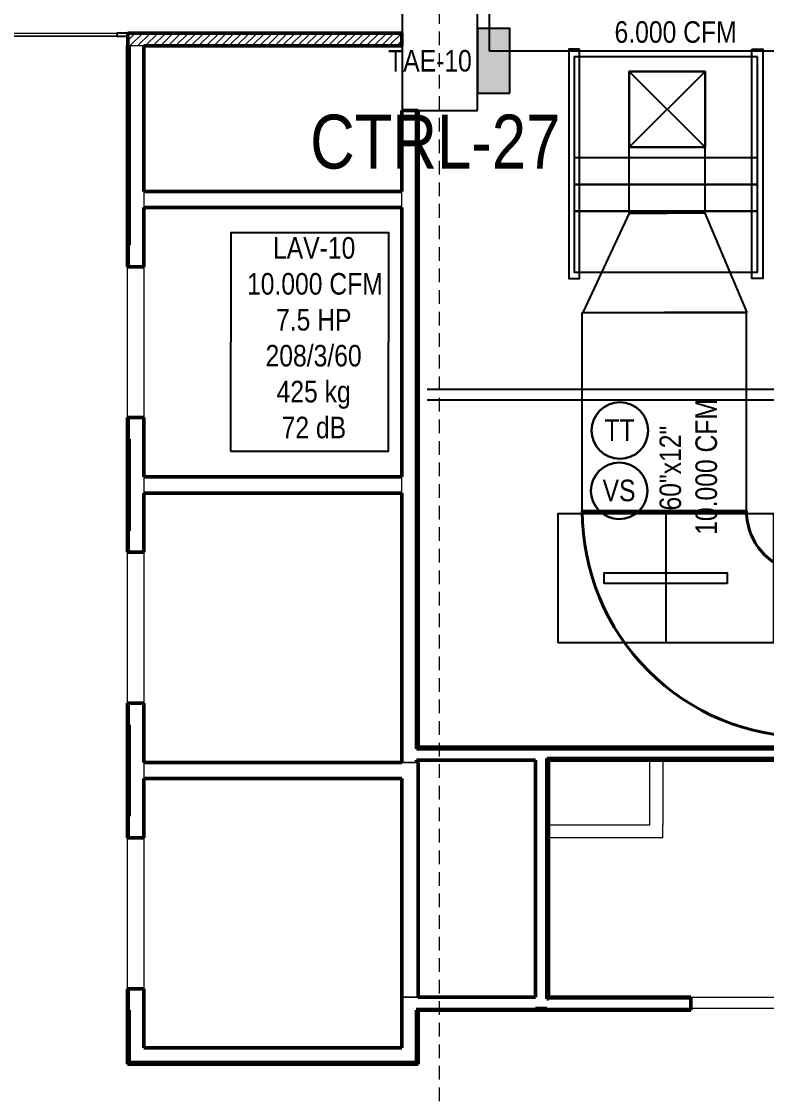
# Model space of a CAD drawing. Header units: inches. Extents: x -3 to 209, y -384 to 20.
# Drawn here: x 158.56 to 165.48, y -176.05 to -166.09 of the extents above; entities that cross this region are included whole.
import ezdxf

# ---------------------------------------------------------------- set-up
doc = ezdxf.new("R2010")
doc.units = ezdxf.units.IN
doc.header["$MEASUREMENT"] = 0
doc.linetypes.add('Grid Line', pattern=[0.022225, 0.0127, -0.003175, 0.003175, -0.003175])
doc.linetypes.add('Grid Line 1_2_', pattern=[0.022225, 0.0127, -0.003175, 0.003175, -0.003175])
for name, color, linetype in [('1-01 HVAC-01A -Equipos', 3, 'Continuous'), ('A-WALL', 253, 'Continuous'), ('BASE PLAN$0$NBS-HEAVY', 253, 'Continuous'), ('HVAC TEXTO CVV', 2, 'Continuous'), ('HVAC-Equipos', 3, 'Continuous'), ('HVAC-Extraccion', 114, 'Continuous'), ('HVAC-Suministro', 170, 'Continuous'), ('I-WALL', 1, 'Continuous'), ('NFF-FURN', 253, 'Continuous'), ('NFF-LIGHT', 253, 'Continuous')]:
    doc.layers.add(name, color=color, linetype=linetype)
for name, color, linetype, lineweight in [('A-GLAZ-CURT', 253, 'Continuous', 9), ('A-GLAZ-CWMG', 253, 'Continuous', 9), ('A-WALL-PATT', 253, 'Continuous', 50), ('HVAC -Textos Rejillas', 2, 'Continuous', 9), ('HVAC -Textos Suministro', 7, 'Continuous', 9), ('HVAC Suministro', 5, 'Continuous', 40), ('S-COLS', 6, 'Continuous', 13), ('S-GRID', 253, 'Continuous', 9), ('TUBO HVAC', 1, 'Continuous', 30)]:
    doc.layers.add(name, color=color, linetype=linetype, lineweight=lineweight)
doc.styles.add('Arial Narrow', font='ARIALN.TTF', dxfattribs={"height": 0.00295})

# ---------------------------------------------------------------- blocks, each defined once
blk = doc.blocks.new('UPAQ-02')
at = {"layer": '1-01 HVAC-01A -Equipos'}
for points in [[(-74852.8153, 50919.0231), (-74851.1153, 50919.0231), (-74851.1153, 50921.0231), (-74852.8153, 50921.0231)], [(-74852.8153, 50920.4564), (-74851.1153, 50920.4564), (-74851.1153, 50921.0231), (-74852.8153, 50921.0231)], [(-74852.8153, 50920.2094), (-74851.1153, 50920.2094), (-74851.1153, 50920.4564), (-74852.8153, 50920.4564)], [(-74852.8153, 50919.9625), (-74851.1153, 50919.9625), (-74851.1153, 50920.2094), (-74852.8153, 50920.2094)], [(-74852.3301, 50919.161), (-74851.6254, 50919.161), (-74851.6254, 50919.861), (-74852.3301, 50919.861)]]:
    blk.add_lwpolyline(points, close=True, dxfattribs=at)

msp = doc.modelspace()

# ---------------------------------------------------------------- hatches: boundary and pattern name
at = {"layer": 'HVAC-Equipos'}
h = msp.add_hatch(color=256, dxfattribs=at)
h.dxf.hatch_style = 1
h.paths.add_polyline_path([(163.0949, -166.157), (162.7949, -166.157), (162.7949, -166.757), (163.0949, -166.757)])

# ---------------------------------------------------------------- linework, layer by layer
at = {"layer": 'A-GLAZ-CURT', "lineweight": 18}
for p, q in [((159.4489, -166.2009), (157.9472, -166.2009)), ((159.4489, -166.2259), (159.4489, -166.2009)), ((157.9472, -166.2259), (159.4489, -166.2259))]:
    msp.add_line(p, q, dxfattribs=at)
at = {"layer": 'A-GLAZ-CWMG'}
for p, q in [((157.9472, -166.1984), (159.4489, -166.1984)), ((159.4489, -166.2284), (157.9472, -166.2284))]:
    msp.add_line(p, q, dxfattribs=at)
at = {"layer": 'A-GLAZ-CWMG', "lineweight": 25, "extrusion": (0, 0, -1)}
for p, q in [((159.5489, -166.1984), (159.4489, -166.1984)), ((159.4489, -166.1984), (159.4489, -166.2284)), ((159.5489, -166.2284), (159.5489, -166.1984)), ((159.4489, -166.2284), (159.5489, -166.2284))]:
    msp.add_line(p, q, dxfattribs=at)
at = {"layer": 'A-WALL', "lineweight": 50}
for p, q in [((162.0939, -166.198), (159.5489, -166.198)), ((159.5489, -166.198), (159.5489, -166.318)), ((162.0939, -166.318), (162.0939, -166.198)), ((159.5638, -166.318), (159.5488, -166.318)), ((159.5488, -166.318), (159.5488, -168.1676)), ((159.5489, -166.318), (159.5639, -166.318)), ((159.5638, -168.1676), (159.5638, -166.318)), ((159.5639, -166.318), (159.5639, -167.8173)), ((159.6989, -166.318), (162.0939, -166.318)), ((159.6989, -167.6673), (159.6989, -166.318)), ((162.0939, -166.9175), (162.0939, -167.6673)), ((162.2289, -166.9175), (162.0939, -166.9175)), ((162.2289, -172.8421), (162.2289, -166.9175)), ((162.2439, -166.9175), (162.2289, -166.9175)), ((162.2289, -166.9175), (162.2289, -172.8421)), ((162.2439, -172.8271), (162.2439, -166.9175)), ((162.0939, -167.6673), (159.6989, -167.6673)), ((159.5639, -167.8173), (159.5639, -168.1676)), ((159.6989, -167.8173), (162.0939, -167.8173)), ((159.6989, -168.3676), (159.6989, -167.8173)), ((162.0939, -167.8173), (162.0939, -170.3173)), ((159.5488, -168.1676), (159.5488, -168.3676)), ((159.5488, -168.3676), (159.5638, -168.3676)), ((159.5639, -168.3676), (159.6989, -168.3676)), ((159.5638, -169.7676), (159.5488, -169.7676)), ((159.5488, -169.7676), (159.5488, -169.9676)), ((159.6989, -169.7676), (159.5639, -169.7676)), ((159.6989, -170.3173), (159.6989, -169.7676)), ((159.5488, -169.9676), (159.5488, -170.8176)), ((159.5638, -170.8176), (159.5638, -169.9676)), ((159.5639, -169.9676), (159.5639, -170.8176)), ((162.0939, -170.3173), (159.6989, -170.3173)), ((159.6989, -170.4673), (162.0939, -170.4673)), ((159.6989, -171.0176), (159.6989, -170.4673)), ((162.0939, -170.4673), (162.0939, -172.9673)), ((159.5488, -170.8176), (159.5488, -171.0176)), ((159.5488, -171.0176), (159.5638, -171.0176)), ((159.5639, -171.0176), (159.6989, -171.0176)), ((159.5638, -172.4176), (159.5488, -172.4176)), ((159.5488, -172.4176), (159.5488, -172.6176)), ((159.6989, -172.4176), (159.5639, -172.4176)), ((159.6989, -172.9673), (159.6989, -172.4176)), ((159.5488, -172.6176), (159.5488, -173.4675)), ((159.5638, -173.4675), (159.5638, -172.6176)), ((159.5639, -172.6176), (159.5639, -173.4675)), ((163.4399, -172.8421), (162.2289, -172.8421)), ((162.2289, -172.8421), (162.2439, -172.8421)), ((168.5252, -172.8271), (162.2439, -172.8271)), ((162.2439, -172.8421), (168.5102, -172.8421)), ((165.6896, -172.8421), (163.4399, -172.8421)), ((162.0939, -172.9673), (159.6989, -172.9673)), ((162.2289, -172.9673), (162.2289, -172.9471)), ((162.2289, -172.9471), (163.3349, -172.9471)), ((162.2439, -172.9673), (162.2289, -172.9673)), ((162.2439, -175.1473), (162.2439, -172.9673)), ((163.3349, -172.9471), (163.3349, -175.1473)), ((163.4399, -172.9471), (163.4399, -172.9321)), ((163.4399, -172.9321), (165.6896, -172.9321)), ((165.6896, -172.9321), (163.4399, -172.9321)), ((163.4399, -172.9321), (163.4399, -172.9471)), ((163.4399, -175.1623), (163.4399, -172.9471)), ((163.4399, -172.9471), (163.4399, -175.1623)), ((163.4549, -172.9471), (165.6746, -172.9471)), ((163.4549, -175.1473), (163.4549, -172.9471)), ((159.6989, -173.1173), (162.0939, -173.1173)), ((159.6989, -173.6675), (159.6989, -173.1173)), ((162.0939, -173.1173), (162.0939, -175.1473)), ((159.5488, -173.4675), (159.5488, -173.6675)), ((159.5488, -173.6675), (159.5638, -173.6675)), ((159.5639, -173.6675), (159.6989, -173.6675)), ((159.5488, -175.0675), (159.5488, -175.2675)), ((159.5638, -175.0675), (159.5488, -175.0675)), ((159.6989, -175.0675), (159.5639, -175.0675)), ((159.6989, -175.6175), (159.6989, -175.0675)), ((162.0939, -175.1473), (162.0939, -175.6175)), ((163.3349, -175.1473), (162.2439, -175.1473)), ((163.4549, -175.1623), (163.4399, -175.1623)), ((163.4399, -175.1623), (163.4549, -175.1623)), ((164.7745, -175.1473), (163.4549, -175.1473)), ((164.7745, -175.1623), (164.7745, -175.1473)), ((164.7745, -175.2523), (164.7745, -175.1623)), ((159.5488, -175.2675), (159.5488, -175.7675)), ((159.5638, -175.7525), (159.5638, -175.2675)), ((159.5639, -175.2675), (159.5639, -175.6175)), ((162.2289, -175.7525), (162.2289, -175.2673)), ((162.2289, -175.2673), (162.2289, -175.7525)), ((162.2289, -175.2673), (164.7745, -175.2673)), ((162.2439, -175.7525), (162.2439, -175.2523)), ((163.3349, -175.2523), (163.4399, -175.2523)), ((163.4399, -175.2523), (163.3349, -175.2523)), ((164.7745, -175.2673), (164.7745, -175.2523)), ((159.5639, -175.6175), (159.5639, -175.7525)), ((162.0939, -175.6175), (159.6989, -175.6175)), ((159.5488, -175.7675), (159.5638, -175.7675)), ((162.2289, -175.7525), (159.5638, -175.7525)), ((159.5638, -175.7675), (162.2439, -175.7675)), ((159.5639, -175.7525), (162.0939, -175.7525)), ((162.0939, -175.7525), (162.2289, -175.7525)), ((162.2439, -175.7675), (162.2439, -175.7525))]:
    msp.add_line(p, q, dxfattribs=at)
at = {"layer": 'A-WALL', "lineweight": 18}
for p, q in [((159.6989, -166.318), (159.5639, -166.318)), ((159.6989, -167.6673), (159.6989, -167.8173)), ((162.0939, -167.8173), (162.0939, -167.6673)), ((159.5488, -168.1676), (159.5638, -168.1676)), ((159.5638, -168.1676), (159.5488, -168.1676)), ((159.5638, -168.3676), (159.5638, -168.1676)), ((159.5639, -168.1676), (159.5639, -168.3676)), ((159.5638, -169.9676), (159.5638, -169.7676)), ((159.5639, -169.7676), (159.5639, -169.9676)), ((159.5638, -169.9676), (159.5488, -169.9676)), ((159.5488, -169.9676), (159.5638, -169.9676)), ((159.6989, -170.3173), (159.6989, -170.4673)), ((162.0939, -170.4673), (162.0939, -170.3173)), ((159.5488, -170.8176), (159.5638, -170.8176)), ((159.5638, -170.8176), (159.5488, -170.8176)), ((159.5638, -171.0176), (159.5638, -170.8176)), ((159.5639, -170.8176), (159.5639, -171.0176)), ((159.5638, -172.6176), (159.5638, -172.4176)), ((159.5639, -172.4176), (159.5639, -172.6176)), ((159.5638, -172.6176), (159.5488, -172.6176)), ((159.5488, -172.6176), (159.5638, -172.6176)), ((159.6989, -172.9673), (159.6989, -173.1173)), ((162.0939, -172.9673), (162.2289, -172.9673)), ((162.2289, -172.9673), (162.0939, -172.9673)), ((159.5488, -173.4675), (159.5638, -173.4675)), ((159.5638, -173.4675), (159.5488, -173.4675)), ((159.5638, -173.6675), (159.5638, -173.4675)), ((159.5639, -173.4675), (159.5639, -173.6675)), ((159.5638, -175.2675), (159.5638, -175.0675)), ((159.5639, -175.0675), (159.5639, -175.2675)), ((162.0939, -175.1473), (162.2289, -175.1473)), ((162.2289, -175.1473), (162.0939, -175.1473)), ((162.2439, -175.1473), (162.2289, -175.1473)), ((162.2289, -175.1473), (162.2439, -175.1473)), ((164.7745, -175.1623), (163.4549, -175.1623)), ((163.4549, -175.1623), (164.7745, -175.1623)), ((159.5638, -175.2675), (159.5488, -175.2675)), ((159.5488, -175.2675), (159.5638, -175.2675)), ((162.2289, -175.2523), (162.2439, -175.2523)), ((162.2439, -175.2523), (162.2289, -175.2523)), ((162.2289, -175.2523), (162.2289, -175.2673)), ((162.2439, -175.2523), (162.2289, -175.2523)), ((162.2289, -175.2523), (162.2289, -175.2673)), ((162.2439, -175.2523), (163.3349, -175.2523)), ((163.3349, -175.2523), (162.2439, -175.2523)), ((163.4399, -175.2523), (164.7745, -175.2523)), ((164.7745, -175.2523), (163.4399, -175.2523))]:
    msp.add_line(p, q, dxfattribs=at)
at = {"layer": 'A-WALL', "lineweight": 9}
for p, q in [((159.5488, -169.7676), (159.5488, -168.3676)), ((159.6989, -168.3676), (159.6989, -169.7676)), ((159.5488, -172.4176), (159.5488, -171.0176)), ((159.6989, -171.0176), (159.6989, -172.4176)), ((164.3949, -173.5471), (164.3949, -172.9471)), ((164.5149, -172.9471), (164.5149, -173.5471)), ((163.4549, -173.5471), (164.3949, -173.5471)), ((164.5149, -173.6671), (164.5149, -173.5471)), ((159.5488, -175.0675), (159.5488, -173.6675)), ((159.6989, -173.6675), (159.6989, -175.0675)), ((164.5149, -173.6671), (163.4549, -173.6671)), ((164.7745, -175.1473), (165.5745, -175.1473)), ((165.5745, -175.2523), (164.7745, -175.2523))]:
    msp.add_line(p, q, dxfattribs=at)
at = {"layer": 'A-WALL-PATT', "linetype": 'Continuous', "lineweight": 9}
for p, q in [((159.5489, -166.2682), (159.619, -166.198)), ((159.5698, -166.318), (159.6898, -166.198)), ((159.6405, -166.318), (159.7605, -166.198)), ((159.7112, -166.318), (159.8312, -166.198)), ((159.7819, -166.318), (159.9019, -166.198)), ((159.8526, -166.318), (159.9726, -166.198)), ((159.9233, -166.318), (160.0433, -166.198)), ((159.994, -166.318), (160.114, -166.198)), ((160.0647, -166.318), (160.1847, -166.198)), ((160.1354, -166.318), (160.2554, -166.198)), ((160.2062, -166.318), (160.3262, -166.198)), ((160.2769, -166.318), (160.3969, -166.198)), ((160.3476, -166.318), (160.4676, -166.198)), ((160.4183, -166.318), (160.5383, -166.198)), ((160.489, -166.318), (160.609, -166.198)), ((160.5597, -166.318), (160.6797, -166.198)), ((160.6304, -166.318), (160.7504, -166.198)), ((160.7011, -166.318), (160.8211, -166.198)), ((160.7718, -166.318), (160.8918, -166.198)), ((160.8425, -166.318), (160.9625, -166.198)), ((160.9133, -166.318), (161.0333, -166.198)), ((160.984, -166.318), (161.104, -166.198)), ((161.0547, -166.318), (161.1747, -166.198)), ((161.1254, -166.318), (161.2454, -166.198)), ((161.1961, -166.318), (161.3161, -166.198)), ((161.2668, -166.318), (161.3868, -166.198)), ((161.3375, -166.318), (161.4575, -166.198)), ((161.4082, -166.318), (161.5282, -166.198)), ((161.4789, -166.318), (161.5989, -166.198)), ((161.5497, -166.318), (161.6697, -166.198)), ((161.6204, -166.318), (161.7404, -166.198)), ((161.6911, -166.318), (161.8111, -166.198)), ((161.7618, -166.318), (161.8818, -166.198)), ((161.8325, -166.318), (161.9525, -166.198)), ((161.9032, -166.318), (162.0232, -166.198)), ((161.9739, -166.318), (162.0939, -166.1981)), ((162.0446, -166.318), (162.0939, -166.2688)), ((159.5488, -166.339), (159.5638, -166.324)), ((159.5488, -166.4098), (159.5638, -166.3948)), ((159.5488, -166.4805), (159.5638, -166.4655)), ((159.5488, -166.5512), (159.5638, -166.5362)), ((159.5488, -166.6219), (159.5638, -166.6069)), ((159.5488, -166.6926), (159.5638, -166.6776)), ((159.5488, -166.7633), (159.5638, -166.7483)), ((159.5488, -166.834), (159.5638, -166.819)), ((159.5488, -166.9047), (159.5638, -166.8897)), ((159.5488, -166.9754), (159.5638, -166.9604)), ((162.2289, -166.9823), (162.2439, -166.9673)), ((159.5488, -167.0462), (159.5638, -167.0312)), ((159.5488, -167.1169), (159.5638, -167.1019)), ((162.2289, -167.0531), (162.2439, -167.0381)), ((162.2289, -167.1238), (162.2439, -167.1088)), ((159.5488, -167.1876), (159.5638, -167.1726)), ((162.2289, -167.1945), (162.2439, -167.1795)), ((159.5488, -167.2583), (159.5638, -167.2433)), ((159.5488, -167.329), (159.5638, -167.314)), ((162.2289, -167.2652), (162.2439, -167.2502)), ((159.5488, -167.3997), (159.5638, -167.3847)), ((162.2289, -167.3359), (162.2439, -167.3209)), ((162.2289, -167.4066), (162.2439, -167.3916)), ((159.5488, -167.4704), (159.5638, -167.4554)), ((162.2289, -167.4773), (162.2439, -167.4623)), ((159.5488, -167.5411), (159.5638, -167.5261)), ((159.5488, -167.6118), (159.5638, -167.5968)), ((162.2289, -167.548), (162.2439, -167.533)), ((162.2289, -167.6187), (162.2439, -167.6037)), ((159.5488, -167.6826), (159.5638, -167.6676)), ((162.2289, -167.6895), (162.2439, -167.6745)), ((159.5488, -167.7533), (159.5638, -167.7383)), ((159.5488, -167.824), (159.5638, -167.809)), ((162.2289, -167.7602), (162.2439, -167.7452)), ((159.5488, -167.8947), (159.5638, -167.8797)), ((162.2289, -167.8309), (162.2439, -167.8159)), ((162.2289, -167.9016), (162.2439, -167.8866)), ((159.5488, -167.9654), (159.5638, -167.9504)), ((162.2289, -167.9723), (162.2439, -167.9573)), ((159.5488, -168.0361), (159.5638, -168.0211)), ((159.5488, -168.1068), (159.5638, -168.0918)), ((162.2289, -168.043), (162.2439, -168.028)), ((162.2289, -168.1137), (162.2439, -168.0987)), ((159.5488, -168.1775), (159.5587, -168.1676)), ((159.5587, -168.1676), (159.5638, -168.1625)), ((162.2289, -168.1844), (162.2439, -168.1694)), ((159.5488, -168.2482), (159.5638, -168.2332)), ((159.5488, -168.3189), (159.5638, -168.3039)), ((162.2289, -168.2551), (162.2439, -168.2401)), ((162.2289, -168.3259), (162.2439, -168.3109)), ((162.2289, -168.3966), (162.2439, -168.3816)), ((162.2289, -168.4673), (162.2439, -168.4523)), ((162.2289, -168.538), (162.2439, -168.523)), ((162.2289, -168.6087), (162.2439, -168.5937)), ((162.2289, -168.6794), (162.2439, -168.6644)), ((162.2289, -168.7501), (162.2439, -168.7351)), ((162.2289, -168.8208), (162.2439, -168.8058)), ((162.2289, -168.8915), (162.2439, -168.8765)), ((162.2289, -168.9622), (162.2439, -168.9472)), ((162.2289, -169.033), (162.2439, -169.018)), ((162.2289, -169.1037), (162.2439, -169.0887)), ((162.2289, -169.1744), (162.2439, -169.1594)), ((162.2289, -169.2451), (162.2439, -169.2301)), ((162.2289, -169.3158), (162.2439, -169.3008)), ((162.2289, -169.3865), (162.2439, -169.3715)), ((162.2289, -169.4572), (162.2439, -169.4422)), ((162.2289, -169.5279), (162.2439, -169.5129)), ((162.2289, -169.5986), (162.2439, -169.5836)), ((162.2289, -169.6694), (162.2439, -169.6544)), ((159.5488, -169.8039), (159.5638, -169.7889)), ((162.2289, -169.7401), (162.2439, -169.7251)), ((162.2289, -169.8108), (162.2439, -169.7958)), ((159.5488, -169.8746), (159.5638, -169.8596)), ((162.2289, -169.8815), (162.2439, -169.8665)), ((159.5488, -169.9453), (159.5638, -169.9303)), ((159.5488, -170.016), (159.5638, -170.001)), ((162.2289, -169.9522), (162.2439, -169.9372)), ((159.5488, -170.0867), (159.5638, -170.0717)), ((162.2289, -170.0229), (162.2439, -170.0079)), ((162.2289, -170.0936), (162.2439, -170.0786)), ((159.5488, -170.1574), (159.5638, -170.1424)), ((162.2289, -170.1643), (162.2439, -170.1493)), ((159.5488, -170.2281), (159.5638, -170.2131)), ((159.5488, -170.2988), (159.5638, -170.2838)), ((162.2289, -170.235), (162.2439, -170.22)), ((162.2289, -170.3057), (162.2439, -170.2907)), ((159.5488, -170.3696), (159.5638, -170.3546)), ((162.2289, -170.3765), (162.2439, -170.3615)), ((159.5488, -170.4403), (159.5638, -170.4253)), ((159.5488, -170.511), (159.5638, -170.496)), ((162.2289, -170.4472), (162.2439, -170.4322)), ((159.5488, -170.5817), (159.5638, -170.5667)), ((162.2289, -170.5179), (162.2439, -170.5029)), ((162.2289, -170.5886), (162.2439, -170.5736)), ((159.5488, -170.6524), (159.5638, -170.6374)), ((162.2289, -170.6593), (162.2439, -170.6443)), ((159.5488, -170.7231), (159.5638, -170.7081)), ((159.5488, -170.7938), (159.5638, -170.7788)), ((162.2289, -170.73), (162.2439, -170.715)), ((162.2289, -170.8007), (162.2439, -170.7857)), ((159.5488, -170.8645), (159.5638, -170.8495)), ((162.2289, -170.8714), (162.2439, -170.8564)), ((159.5488, -170.9352), (159.5638, -170.9202)), ((159.5488, -171.006), (159.5638, -170.991)), ((162.2289, -170.9421), (162.2439, -170.9271)), ((162.2289, -171.0129), (162.2439, -170.9979)), ((162.2289, -171.0836), (162.2439, -171.0686)), ((162.2289, -171.1543), (162.2439, -171.1393)), ((162.2289, -171.225), (162.2439, -171.21)), ((162.2289, -171.2957), (162.2439, -171.2807)), ((162.2289, -171.3664), (162.2439, -171.3514)), ((162.2289, -171.4371), (162.2439, -171.4221)), ((162.2289, -171.5078), (162.2439, -171.4928)), ((162.2289, -171.5785), (162.2439, -171.5635)), ((162.2289, -171.6493), (162.2439, -171.6343)), ((162.2289, -171.72), (162.2439, -171.705)), ((162.2289, -171.7907), (162.2439, -171.7757)), ((162.2289, -171.8614), (162.2439, -171.8464)), ((162.2289, -171.9321), (162.2439, -171.9171)), ((162.2289, -172.0028), (162.2439, -171.9878)), ((162.2289, -172.0735), (162.2439, -172.0585)), ((162.2289, -172.1442), (162.2439, -172.1292)), ((162.2289, -172.2149), (162.2439, -172.1999)), ((162.2289, -172.2856), (162.2439, -172.2706)), ((162.2289, -172.3564), (162.2439, -172.3414)), ((159.5488, -172.4202), (159.5514, -172.4176)), ((159.5488, -172.4909), (159.5638, -172.4759)), ((162.2289, -172.4271), (162.2439, -172.4121)), ((162.2289, -172.4978), (162.2439, -172.4828)), ((159.5488, -172.5616), (159.5638, -172.5466)), ((162.2289, -172.5685), (162.2439, -172.5535)), ((159.5488, -172.6323), (159.5635, -172.6176)), ((159.5488, -172.703), (159.5638, -172.688)), ((159.5635, -172.6176), (159.5638, -172.6173)), ((162.2289, -172.6392), (162.2439, -172.6242)), ((159.5488, -172.7737), (159.5638, -172.7587)), ((162.2289, -172.7099), (162.2439, -172.6949)), ((162.2289, -172.7806), (162.2439, -172.7656)), ((159.5488, -172.8444), (159.5638, -172.8294)), ((162.2381, -172.8421), (162.2439, -172.8363)), ((162.2439, -172.8363), (162.2531, -172.8271)), ((162.3088, -172.8421), (162.3238, -172.8271)), ((162.3795, -172.8421), (162.3945, -172.8271)), ((162.4502, -172.8421), (162.4652, -172.8271)), ((162.5209, -172.8421), (162.5359, -172.8271)), ((162.5916, -172.8421), (162.6066, -172.8271)), ((162.6623, -172.8421), (162.6773, -172.8271)), ((162.733, -172.8421), (162.748, -172.8271)), ((162.8038, -172.8421), (162.8188, -172.8271)), ((162.8745, -172.8421), (162.8895, -172.8271)), ((162.9452, -172.8421), (162.9602, -172.8271)), ((163.0159, -172.8421), (163.0309, -172.8271)), ((163.0866, -172.8421), (163.1016, -172.8271)), ((163.1573, -172.8421), (163.1723, -172.8271)), ((163.228, -172.8421), (163.243, -172.8271)), ((163.2987, -172.8421), (163.3137, -172.8271)), ((163.3694, -172.8421), (163.3844, -172.8271)), ((163.4402, -172.8421), (163.4552, -172.8271)), ((163.5109, -172.8421), (163.5259, -172.8271)), ((163.5816, -172.8421), (163.5966, -172.8271)), ((163.6523, -172.8421), (163.6673, -172.8271)), ((163.723, -172.8421), (163.738, -172.8271)), ((163.7937, -172.8421), (163.8087, -172.8271)), ((163.8644, -172.8421), (163.8794, -172.8271)), ((163.9351, -172.8421), (163.9501, -172.8271)), ((164.0058, -172.8421), (164.0208, -172.8271)), ((164.0766, -172.8421), (164.0916, -172.8271)), ((164.1473, -172.8421), (164.1623, -172.8271)), ((164.218, -172.8421), (164.233, -172.8271)), ((164.2887, -172.8421), (164.3037, -172.8271)), ((164.3594, -172.8421), (164.3744, -172.8271)), ((164.4301, -172.8421), (164.4451, -172.8271)), ((164.5008, -172.8421), (164.5158, -172.8271)), ((164.5715, -172.8421), (164.5865, -172.8271)), ((164.6422, -172.8421), (164.6572, -172.8271)), ((164.7129, -172.8421), (164.7279, -172.8271)), ((164.7837, -172.8421), (164.7987, -172.8271)), ((164.8544, -172.8421), (164.8694, -172.8271)), ((164.9251, -172.8421), (164.9401, -172.8271)), ((164.9958, -172.8421), (165.0108, -172.8271)), ((165.0665, -172.8421), (165.0815, -172.8271)), ((165.1372, -172.8421), (165.1522, -172.8271)), ((165.2079, -172.8421), (165.2229, -172.8271)), ((165.2786, -172.8421), (165.2936, -172.8271)), ((165.3493, -172.8421), (165.3643, -172.8271)), ((165.4201, -172.8421), (165.4351, -172.8271)), ((159.5488, -172.9151), (159.5638, -172.9001)), ((159.5488, -172.9859), (159.5638, -172.9709)), ((163.4399, -172.9838), (163.4549, -172.9688)), ((163.4766, -172.9471), (163.4916, -172.9321)), ((163.7796, -172.9471), (163.7646, -172.9321)), ((163.9008, -172.9471), (163.9158, -172.9321)), ((164.2039, -172.9471), (164.1889, -172.9321)), ((164.3251, -172.9471), (164.3401, -172.9321)), ((164.6282, -172.9471), (164.6132, -172.9321)), ((164.7494, -172.9471), (164.7644, -172.9321)), ((165.0524, -172.9471), (165.0374, -172.9321)), ((165.1736, -172.9471), (165.1886, -172.9321)), ((165.4767, -172.9471), (165.4617, -172.9321)), ((159.5488, -173.0566), (159.5638, -173.0416)), ((163.4549, -173.0466), (163.4399, -173.0316)), ((159.5488, -173.1273), (159.5638, -173.1123)), ((159.5488, -173.198), (159.5638, -173.183)), ((159.5488, -173.2687), (159.5638, -173.2537)), ((159.5488, -173.3394), (159.5638, -173.3244)), ((159.5488, -173.4101), (159.5638, -173.3951)), ((159.5488, -173.4808), (159.5621, -173.4675)), ((159.5621, -173.4675), (159.5638, -173.4658)), ((163.4399, -173.4081), (163.4549, -173.3931)), ((163.4549, -173.4709), (163.4399, -173.4559)), ((159.5488, -173.5515), (159.5638, -173.5365)), ((159.5488, -173.6222), (159.5638, -173.6072)), ((163.4399, -173.8323), (163.4549, -173.8173)), ((163.4549, -173.8952), (163.4399, -173.8802)), ((163.4399, -174.2566), (163.4549, -174.2416)), ((163.4549, -174.3194), (163.4399, -174.3044)), ((163.4399, -174.6809), (163.4549, -174.6659)), ((163.4549, -174.7437), (163.4399, -174.7287)), ((159.5488, -175.1072), (159.5638, -175.0922)), ((159.5488, -175.1779), (159.5638, -175.1629)), ((163.4399, -175.1051), (163.4549, -175.0901)), ((163.4492, -175.1623), (163.4399, -175.1529)), ((163.807, -175.1623), (163.822, -175.1473)), ((163.8735, -175.1623), (163.8585, -175.1473)), ((164.2312, -175.1623), (164.2462, -175.1473)), ((164.2978, -175.1623), (164.2828, -175.1473)), ((164.6555, -175.1623), (164.6705, -175.1473)), ((164.722, -175.1623), (164.707, -175.1473)), ((159.5488, -175.2486), (159.5638, -175.2336)), ((162.2289, -175.2555), (162.2321, -175.2523)), ((162.2289, -175.2555), (162.2321, -175.2523)), ((162.2878, -175.2673), (162.3028, -175.2523)), ((162.3585, -175.2673), (162.3735, -175.2523)), ((162.4292, -175.2673), (162.4442, -175.2523)), ((162.4999, -175.2673), (162.5149, -175.2523)), ((162.5706, -175.2673), (162.5856, -175.2523)), ((162.6413, -175.2673), (162.6563, -175.2523)), ((162.712, -175.2673), (162.727, -175.2523)), ((162.7827, -175.2673), (162.7977, -175.2523)), ((162.8535, -175.2673), (162.8685, -175.2523)), ((162.9242, -175.2673), (162.9392, -175.2523)), ((162.9949, -175.2673), (163.0099, -175.2523)), ((163.0656, -175.2673), (163.0806, -175.2523)), ((163.1363, -175.2673), (163.1513, -175.2523)), ((163.207, -175.2673), (163.222, -175.2523)), ((163.2777, -175.2673), (163.2927, -175.2523)), ((163.3484, -175.2673), (163.3634, -175.2523)), ((163.4191, -175.2673), (163.4341, -175.2523)), ((163.4898, -175.2673), (163.5048, -175.2523)), ((163.5606, -175.2673), (163.5756, -175.2523)), ((163.6313, -175.2673), (163.6463, -175.2523)), ((163.702, -175.2673), (163.717, -175.2523)), ((163.7727, -175.2673), (163.7877, -175.2523)), ((163.8434, -175.2673), (163.8584, -175.2523)), ((163.9141, -175.2673), (163.9291, -175.2523)), ((163.9848, -175.2673), (163.9998, -175.2523)), ((164.0555, -175.2673), (164.0705, -175.2523)), ((164.1262, -175.2673), (164.1412, -175.2523)), ((164.197, -175.2673), (164.212, -175.2523)), ((164.2677, -175.2673), (164.2827, -175.2523)), ((164.3384, -175.2673), (164.3534, -175.2523)), ((164.4091, -175.2673), (164.4241, -175.2523)), ((164.4798, -175.2673), (164.4948, -175.2523)), ((164.5505, -175.2673), (164.5655, -175.2523)), ((164.6212, -175.2673), (164.6362, -175.2523)), ((164.6919, -175.2673), (164.7069, -175.2523)), ((164.7626, -175.2673), (164.7745, -175.2554)), ((159.5488, -175.3193), (159.5638, -175.3043)), ((159.5488, -175.39), (159.5638, -175.375)), ((162.2289, -175.3262), (162.2439, -175.3112)), ((162.2289, -175.3969), (162.2439, -175.3819)), ((159.5488, -175.4607), (159.5638, -175.4457)), ((162.2289, -175.4676), (162.2439, -175.4526)), ((159.5488, -175.5314), (159.5638, -175.5164)), ((162.2289, -175.5383), (162.2439, -175.5233)), ((159.5488, -175.6021), (159.5638, -175.5871)), ((159.5488, -175.6729), (159.5638, -175.6579)), ((162.2289, -175.6091), (162.2439, -175.5941)), ((162.2289, -175.6798), (162.2439, -175.6648)), ((159.5488, -175.7436), (159.5638, -175.7286)), ((159.5955, -175.7675), (159.6105, -175.7525)), ((159.6662, -175.7675), (159.6812, -175.7525)), ((159.737, -175.7675), (159.752, -175.7525)), ((159.8077, -175.7675), (159.8227, -175.7525)), ((159.8784, -175.7675), (159.8934, -175.7525)), ((159.9491, -175.7675), (159.9641, -175.7525)), ((160.0198, -175.7675), (160.0348, -175.7525)), ((160.0905, -175.7675), (160.1055, -175.7525)), ((160.1612, -175.7675), (160.1762, -175.7525)), ((160.2319, -175.7675), (160.2469, -175.7525)), ((160.3026, -175.7675), (160.3176, -175.7525)), ((160.3734, -175.7675), (160.3884, -175.7525)), ((160.4441, -175.7675), (160.4591, -175.7525)), ((160.5148, -175.7675), (160.5298, -175.7525)), ((160.5855, -175.7675), (160.6005, -175.7525)), ((160.6562, -175.7675), (160.6712, -175.7525)), ((160.7269, -175.7675), (160.7419, -175.7525)), ((160.7976, -175.7675), (160.8126, -175.7525)), ((160.8683, -175.7675), (160.8833, -175.7525)), ((160.939, -175.7675), (160.954, -175.7525)), ((161.0097, -175.7675), (161.0247, -175.7525)), ((161.0805, -175.7675), (161.0955, -175.7525)), ((161.1512, -175.7675), (161.1662, -175.7525)), ((161.2219, -175.7675), (161.2369, -175.7525)), ((161.2926, -175.7675), (161.3076, -175.7525)), ((161.3633, -175.7675), (161.3783, -175.7525)), ((161.434, -175.7675), (161.449, -175.7525)), ((161.5047, -175.7675), (161.5197, -175.7525)), ((161.5754, -175.7675), (161.5904, -175.7525)), ((161.6461, -175.7675), (161.6611, -175.7525)), ((161.7169, -175.7675), (161.7319, -175.7525)), ((161.7876, -175.7675), (161.8026, -175.7525)), ((161.8583, -175.7675), (161.8733, -175.7525)), ((161.929, -175.7675), (161.944, -175.7525)), ((161.9997, -175.7675), (162.0147, -175.7525)), ((162.0704, -175.7675), (162.0854, -175.7525)), ((162.1411, -175.7675), (162.1561, -175.7525)), ((162.2118, -175.7675), (162.2268, -175.7525)), ((162.2289, -175.7505), (162.2439, -175.7355))]:
    msp.add_line(p, q, dxfattribs=at)
at = {"layer": 'BASE PLAN$0$NBS-HEAVY'}
for p, q in [((162.3274, -169.5031), (162.5274, -169.5031)), ((162.5274, -169.5031), (166.7733, -169.5031)), ((162.3274, -169.6031), (162.5274, -169.6031)), ((162.5274, -169.6031), (166.8733, -169.6031))]:
    msp.add_line(p, q, dxfattribs=at)
at = {"layer": 'HVAC Suministro'}
msp.add_lwpolyline([(165.2921, -170.6364), (163.7681, -170.6364, 0.414214), (165.8636, -172.7319), (165.8636, -171.2079, -0.414214)], format="xyb", close=True, dxfattribs=at)
at = {"layer": 'HVAC TEXTO CVV'}
msp.add_lwpolyline([(160.5041, -170.0794), (161.9707, -170.0794), (161.9726, -168.0513), (160.506, -168.0513)], close=True, dxfattribs=at)
at = {"layer": 'HVAC-Equipos'}
msp.add_lwpolyline([(163.0949, -166.757), (163.0949, -166.157), (162.7949, -166.157), (162.7949, -166.757)], close=True, dxfattribs=at)
at = {"layer": 'HVAC-Extraccion'}
for p, q in [((162.9055, -166.3666), (162.9056, -166.011)), ((166.2771, -166.367), (162.9055, -166.3666))]:
    msp.add_line(p, q, dxfattribs=at)
at = {"layer": 'HVAC-Suministro'}
for p, q in [((164.9087, -167.256), (164.204, -166.556)), ((164.9087, -166.556), (164.204, -167.256)), ((164.204, -167.2561), (164.5563, -167.256)), ((164.204, -167.8697), (164.204, -167.2561)), ((164.9087, -167.256), (164.5563, -167.256)), ((164.9087, -167.8697), (164.9087, -167.256)), ((164.204, -167.8697), (164.5564, -167.8697)), ((164.9087, -167.8697), (164.5564, -167.8697)), ((163.7675, -168.7909), (164.5295, -168.7906)), ((163.768, -170.6366), (163.7675, -168.7909)), ((165.2915, -168.7904), (164.5295, -168.7906)), ((165.292, -170.6361), (165.2915, -168.7904)), ((163.768, -170.6366), (164.53, -170.6364)), ((165.292, -170.6361), (164.53, -170.6364))]:
    msp.add_line(p, q, dxfattribs=at)
for points in [[(164.9087, -167.256), (164.204, -167.256), (164.204, -166.556), (164.9087, -166.556)], [(165.2976, -168.7903), (164.9087, -167.8697), (164.204, -167.8697), (163.7736, -168.791)]]:
    msp.add_lwpolyline(points, close=True, dxfattribs=at)
at = {"layer": 'I-WALL'}
for points in [[(163.7423, -166.3483), (163.6423, -166.3483), (163.6423, -168.4749), (163.7423, -168.4749)], [(165.3423, -166.3483), (165.4423, -166.3483), (165.4423, -168.4749), (165.3423, -168.4749)]]:
    msp.add_lwpolyline(points, close=True, dxfattribs=at)
at = {"layer": 'NFF-FURN'}
for points in [[(163.5428, -171.857), (163.5428, -170.657), (165.5428, -170.657), (165.5428, -171.857)], [(165.1139, -171.307), (163.9718, -171.307), (163.9718, -171.207), (165.1139, -171.207)]]:
    msp.add_lwpolyline(points, close=True, dxfattribs=at)
at = {"layer": 'NFF-LIGHT'}
msp.add_line((164.5428, -170.657), (164.5428, -171.857), dxfattribs=at)
at = {"layer": 'S-COLS', "lineweight": 25}
for p, q in [((162.0949, -163.9168), (162.0949, -166.9168)), ((162.7949, -166.9168), (162.7949, -164.5086)), ((162.0949, -166.9168), (162.7949, -166.9168))]:
    msp.add_line(p, q, dxfattribs=at)
at = {"layer": 'S-GRID', "linetype": 'Grid Line 1_2_'}
msp.add_line((162.4399, -161.0117), (162.4399, -208.1605), dxfattribs=at)
msp.add_line((162.4399, -161.0117), (162.4399, -208.1605), dxfattribs=at)
at = {"layer": 'S-GRID', "linetype": 'Grid Line'}
for p, q in [((162.4409, -161.0117), (162.4409, -208.1605)), ((162.4399, -162.7848), (162.4399, -205.1783))]:
    msp.add_line(p, q, dxfattribs=at)
at = {"layer": 'TUBO HVAC'}
for centre in [(164.117, -169.8876), (164.1111, -170.447)]:
    msp.add_circle(centre, 0.2624, dxfattribs=at)

# ---------------------------------------------------------------- block references
at = {"layer": 'HVAC-Suministro', "rotation": 180}
msp.add_blockref('UPAQ-02', (-74687.4214, 50752.605), dxfattribs=at)

# ---------------------------------------------------------------- texts
at = {"layer": 'HVAC -Textos Rejillas', "char_height": 0.2, "width": 1.634804, "attachment_point": 1, "style": 'Arial Narrow'}
for s, insert in [('\\pi0.43255;28"x20"\\P\\pi0.26345;6.000 CFM ', (163.8039, -165.7552)), ('TAE-10', (161.9661, -166.3554))]:
    msp.add_mtext(s, dxfattribs=dict(at, insert=insert))
at = {"layer": 'HVAC -Textos Suministro', "insert": (161.2425, -166.9558), "char_height": 0.5, "width": 3.106997, "attachment_point": 1, "style": 'Arial Narrow'}
msp.add_mtext('CTRL-27', dxfattribs=at)
at = {"layer": 'HVAC -Textos Suministro', "insert": (164.4847, -171.0467), "char_height": 0.2, "width": 1.601956, "attachment_point": 1, "rotation": 90, "style": 'Arial Narrow'}
msp.add_mtext('\\pi0.41701,t1.417;60"x12" \\P\\pi0.1915,tz;10.000 CFM', dxfattribs=at)
at = {"layer": 'HVAC TEXTO CVV', "insert": (160.4483, -168.0922), "char_height": 0.2, "width": 1.634804, "attachment_point": 1, "style": 'Arial Narrow'}
msp.add_mtext('\\pi0.44919;LAV-10\\P\\pi0.20792;10.000 CFM\\P\\pi0.4775;7.5 HP\\P\\pi0.38029;208/3/60\\P\\pi0.48261;425 kg\\P\\pi0.52927;72 dB', dxfattribs=at)
at = {"layer": 'HVAC TEXTO CVV', "color": 1, "char_height": 0.2, "width": 1.634804, "attachment_point": 1, "style": 'Arial Narrow'}
for s, insert in [('\\pi0.68241;TT', (163.2913, -169.7839)), ('\\pi0.67109;VS', (163.2854, -170.3433))]:
    msp.add_mtext(s, dxfattribs=dict(at, insert=insert))

doc.saveas('drawing.dxf')
